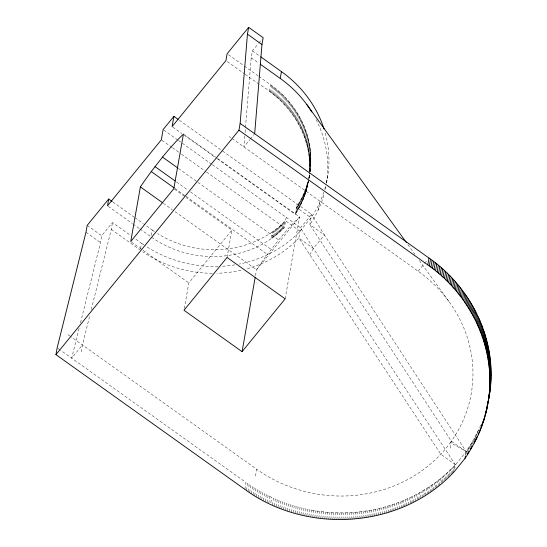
<?xml version="1.0" encoding="UTF-8"?>
<svg xmlns="http://www.w3.org/2000/svg" width="547" height="547" viewBox="0 0 547 547"><rect width="100%" height="100%" fill="white"/><g stroke="black" fill="none" stroke-linecap="round" stroke-linejoin="round"><path stroke-width="0.41" stroke-dasharray="2.73 2.05" d="M258.861 76.389L270.587 84.751C297.65 103.677 315.64 138.029 309.561 171.266C311.927 135.615 289.753 102.357 259.722 84.689M310.081 171.642L310.764 164.442M465.538 455.405L466.208 451.617L451.35 441.217L309.848 224.626A117.742 108.778 10 0 0 317.766 210.964L318.375 209.672A117.742 108.778 10 0 0 324.241 193.597M323.797 192.229A117.742 108.778 10 0 1 319.578 202.841L318.969 204.14A117.742 108.778 10 0 1 311.052 217.795L299.052 232.304A117.742 108.778 10 0 1 239.299 264.057M244.817 135.888L243.914 146.931L249.829 139.67M245.09 132.49L245.439 128.244M245.507 127.396L251.203 57.736L252.406 50.905L258.328 43.644M308.877 178.466L309.698 172.599M222.595 151.054L311.653 214.383L300.515 227.737L298.867 238.089L440.793 454.174L455.439 464.82L454.639 469.367M81.243 351.803L82.447 344.972L89.858 315.25M80.532 322.668L100.504 242.574L101.708 235.743L112.47 222.54L130.446 235.36M91.301 309.465L111.267 229.371L112.47 222.54M140.572 248.564L141.509 243.251L134.596 238.321M151.287 235.326L152.223 230.013L143.936 224.113M184.298 308.59L188.818 282.943L231.873 230.13L186.247 197.59M227.06 257.439L231.873 230.13M269.384 91.575L270.587 84.751M270.519 92.395L271.722 85.571M271.544 93.161L272.748 86.337M272.563 93.94L273.767 87.11M273.575 94.727L274.779 87.896M274.573 95.527L275.777 88.696M275.558 96.34L276.761 89.51M276.536 97.161L277.739 90.337M277.5 97.995L278.703 91.171M278.45 98.843L279.654 92.012M279.394 99.698L280.597 92.874M280.324 100.566L281.527 93.742M281.24 101.448L282.443 94.624M282.143 102.337L283.346 95.513M283.038 103.239L284.242 96.416M283.92 104.149L285.124 97.325M284.789 105.072L285.992 98.248M255.497 275.599L256.529 269.746A76.983 13.511 -54.5 0 1 267.408 254.403L278.655 239.928A76.983 13.511 -54.5 0 1 299.585 216.933L216.12 157.413M285.643 106.002L286.847 99.178M286.484 106.945L287.688 100.122M287.312 107.896L288.515 101.072M288.125 108.86L289.329 102.029M288.932 109.831L290.136 103M289.719 110.809L290.922 103.985M290.491 111.8L291.701 104.969M291.257 112.798L292.46 105.968M292.002 113.803L293.206 106.98M292.734 114.822L293.944 107.991M299.913 231.149L285.582 220.79L279.209 226.663L272.262 231.955L271.059 238.779L278.006 233.487L284.378 227.614L286.184 217.371L212.496 164.784M293.459 115.848L294.662 109.017M272.085 238.061L273.288 231.237M294.163 116.88L295.366 110.05M273.097 237.33L274.3 230.506M294.854 117.92L296.057 111.089M274.102 236.584L275.305 229.761M295.53 118.966L296.734 112.142M275.093 235.832L276.297 229.002M296.194 120.025L297.397 113.195M276.078 235.06L277.281 228.236M296.836 121.085L298.04 114.261M277.042 234.28L278.245 227.456M297.472 122.159L298.676 115.328M278.006 233.487L279.209 226.663M298.088 123.239L299.291 116.408M278.949 232.687L280.153 225.856M298.689 124.319L299.893 117.496M279.886 231.866L281.09 225.043M299.277 125.413L300.481 118.59M280.809 231.039L282.013 224.215M299.852 126.514L301.055 119.684M281.719 230.198L282.922 223.374M300.406 127.615L301.609 120.791M282.614 229.35L283.818 222.52M300.946 128.73L302.149 121.906M283.503 228.489L284.707 221.658M301.472 129.851L302.676 123.02M301.985 130.972L303.188 124.148M302.477 132.1L303.681 125.277M302.956 133.236L304.159 126.412M303.421 134.377L304.624 127.547M303.865 135.519L305.069 128.695M304.296 136.675L305.5 129.844M304.706 137.83L305.917 131M305.11 138.986L306.313 132.162M305.493 140.148L306.696 133.324M305.855 141.317L307.058 134.494M244.803 489.326L246.006 482.495L60.621 350.285M306.204 142.494L307.407 135.663M306.539 143.67L307.742 136.839M306.853 144.846L308.057 138.022M246.335 490.399L247.538 483.569L246.006 482.495M307.154 146.028L308.358 139.205M217.309 158.815L295.209 214.328L297.014 204.086M307.435 147.211L308.638 140.388M295.879 213.309L297.083 206.479L303.934 193.645L308.221 181.091C306.655 193.016 301.787 204.332 295.209 214.328M307.701 148.401L308.905 141.577M296.536 212.277L297.739 205.453M307.954 149.591L309.158 142.767M297.171 211.245L298.375 204.414M247.969 491.521L249.172 484.697L247.538 483.569M308.187 150.787L309.39 143.964M297.8 210.198L299.004 203.375M298.409 209.145L299.612 202.322M308.405 151.984L309.609 145.16M308.604 153.181L309.807 146.357M299.004 208.086L300.207 201.262M299.578 207.019L300.782 200.195M308.788 154.384L309.992 147.553M300.146 205.945L301.349 199.122M308.952 155.587L310.156 148.757M249.623 492.621L250.827 485.798L249.172 484.697M309.103 156.791L310.306 149.96M300.693 204.865L301.896 198.041M309.233 157.994L310.436 151.163M301.226 203.778L302.429 196.954M301.746 202.684L302.949 195.86M309.349 159.198L310.552 152.374M309.445 160.408L310.648 153.577M285.137 298.853L299.585 216.933L256.529 269.746L173.064 210.226M302.245 201.583L303.448 194.753M302.73 200.475L303.934 193.645M309.527 161.611L310.73 154.787M309.588 162.821L310.792 155.991M251.292 493.709L252.495 486.878L250.827 485.798M303.202 199.361L304.405 192.53M303.653 198.24L304.857 191.416M309.636 164.025L310.84 157.201M304.091 197.111L305.294 190.288M309.67 165.235L310.874 158.411M304.515 195.983L305.718 189.153M309.684 166.445L310.887 159.615M309.677 167.649L310.881 160.825M304.918 194.848L306.129 188.018M255.476 476.054L256.68 469.223L70.693 336.59M305.308 193.7L306.518 186.876M309.657 168.859L310.86 162.028M305.684 192.558L306.888 185.727M309.616 170.062L310.819 163.238M306.04 191.402L307.243 184.578M306.382 190.247L307.585 183.423M309.759 170.958L310.696 165.645M306.71 189.084L307.913 182.26M309.8 171.402L310.607 166.849M309.828 171.84L310.498 168.052M252.974 494.768L254.184 487.945L252.495 486.878M307.017 187.922L308.508 179.922M309.171 176.072L309.438 174.555M309.978 171.526L310.375 169.249M307.305 186.753L308.747 179.43M308.884 178.671L309.834 172.722M309.971 171.963L310.238 170.445M308.911 178.575L309.711 174.021M254.676 495.814L255.88 488.991L254.184 487.945M256.386 496.84L257.589 490.009L255.88 488.991M258.109 497.838L259.312 491.015L257.589 490.009M259.852 498.823L261.056 491.992L259.312 491.015M261.603 499.78L262.806 492.956L261.056 491.992M263.367 500.724L264.57 493.893L262.806 492.956M265.145 501.64L266.348 494.816L264.57 493.893M318.333 210.164L319.578 202.841M266.929 502.536L268.133 495.712L266.348 494.816M268.734 503.418L269.938 496.587L268.133 495.712M326.504 183.108L327.578 177.037M270.813 502.755L271.75 497.442L269.938 496.587M272.365 505.1L273.575 498.276L271.75 497.442M274.204 505.913L275.408 499.083L273.575 498.276M276.05 506.7L277.254 499.876L275.408 499.083M277.903 507.466L279.107 500.642L277.254 499.876M279.77 508.211L280.973 501.38L279.107 500.642M281.643 508.929L282.847 502.105L280.973 501.38M283.531 509.633L284.734 502.802L282.847 502.105M285.425 510.303L286.628 503.479L284.734 502.802M287.325 510.96L288.529 504.136L286.628 503.479M289.233 511.589L290.436 504.765L288.529 504.136M291.154 512.197L292.358 505.373L290.436 504.765M293.083 512.778L294.286 505.954L292.358 505.373M295.018 513.339L296.221 506.515L294.286 505.954M296.953 513.879L298.156 507.055L296.221 506.515M298.901 514.392L300.105 507.568L298.156 507.055M300.857 514.884L302.06 508.054L300.105 507.568M302.819 515.349L304.023 508.525L302.06 508.054M304.782 515.794L305.985 508.97L304.023 508.525M306.751 516.211L307.961 509.387L305.985 508.97M308.727 516.607L309.937 509.783L307.961 509.387M310.71 516.977L311.913 510.153L309.937 509.783M312.699 517.325L313.903 510.501C364.781 519.554 419.932 502.727 455.439 464.82L466.208 451.617L473.62 439.576L479.288 428.451M314.682 517.653L315.892 510.823M316.679 517.947L317.882 511.124M318.675 518.228L319.879 511.397M320.672 518.474L321.875 511.65M322.675 518.706L323.879 511.876M324.679 518.905L325.882 512.081M326.689 519.082L327.892 512.259M328.692 519.24L329.896 512.409M330.703 519.37L331.906 512.539M332.713 519.472L333.916 512.648M334.723 519.554L335.926 512.73M336.733 519.609L337.937 512.785M338.75 519.643L339.954 512.812M340.76 519.65L341.964 512.826M342.764 519.636L343.974 512.806M344.774 519.588L345.977 512.765M346.784 519.527L347.988 512.696M348.788 519.438L349.991 512.607M350.791 519.322L351.994 512.491M352.794 519.185L353.998 512.354M354.791 519.021L355.994 512.19M356.788 518.829L357.991 512.006M358.777 518.618L359.981 511.794M360.76 518.385L361.964 511.554M362.743 518.125L363.946 511.295M364.726 517.838L365.929 511.014M366.695 517.53L367.899 510.7M368.664 517.195L369.868 510.372M370.627 516.84L371.83 510.016M372.589 516.457L373.792 509.633M374.538 516.053L375.741 509.23M376.48 515.623L377.683 508.799M378.415 515.171L379.625 508.348M380.35 514.7L381.553 507.869M382.271 514.201L383.474 507.37M384.185 513.674L385.389 506.85M386.093 513.127L387.297 506.303M387.987 512.56L389.19 505.729M389.874 511.965L391.084 505.141M391.755 511.349L392.958 504.525M393.628 510.713L394.831 503.883M395.488 510.05L396.691 503.219M397.341 509.366L398.544 502.536M399.18 508.655L400.383 501.831M401.006 507.924L402.209 501.1M402.824 507.172L404.028 500.348M404.63 506.399L405.833 499.575M406.428 505.599L407.631 498.775M408.206 504.785L409.409 497.955M410.113 503.185L411.18 497.114M411.734 503.076L412.937 496.252M413.477 502.194L414.688 495.37M415.214 501.291L416.417 494.461M417.067 499.602L418.134 493.538M418.633 499.418L419.836 492.587M420.458 497.688L421.525 491.616M421.997 497.455L423.2 490.632M423.795 495.685L424.862 489.62M425.306 495.411L426.51 488.587M426.933 494.365L428.144 487.534M428.554 493.291L429.757 486.468M430.154 492.197L431.357 485.374M431.733 491.09L432.937 484.266M433.299 489.962L434.503 483.131M434.988 488.054L436.055 481.982M436.383 487.637L437.586 480.813M437.901 486.454L439.104 479.623M439.398 485.244L440.602 478.42M441.012 483.261L442.085 477.196M442.475 482.016L443.549 475.952M443.925 480.758L444.991 474.687M450.147 448.048L451.35 441.217A135.854 125.516 10 0 0 418.14 271.182L231.463 138.056M445.347 479.48L446.42 473.408M446.755 478.181L447.829 472.109M448.143 476.868L449.217 470.796M449.511 475.534L450.584 469.463M450.865 474.181L451.931 468.116M452.061 473.579L453.265 466.748M453.292 472.273L454.495 465.449M465.941 454.386L466.605 450.598M467.09 452.171L467.623 449.142M468.143 450.612L468.676 447.576M469.176 449.039L469.716 446.003M470.188 447.446L470.721 444.417M471.309 445.087L471.712 442.817M472.143 444.239L472.676 441.203M472.95 443.371L473.62 439.576M474.133 440.212L474.536 437.942M474.899 439.323L475.432 436.294M476.034 436.15L476.3 434.633M476.752 435.234L477.148 432.957M477.709 432.793L477.975 431.275M478.509 431.104L478.775 429.586M309.506 175.211L308.781 178.753M308.303 182.035L307.578 185.577M79.096 328.453L71.684 358.176L82.447 344.972M480.786 425.026L479.548 427.884M309.739 254.868L313.39 248.441L324.364 234.978L311.653 214.383L309.848 224.626L324.364 234.978L466.208 451.617L450.379 442.571A135.854 125.516 10 0 1 256.68 469.223M297.083 206.479L296.412 207.498L311.052 217.795M450.379 442.571L451.35 441.217M258.868 42.987L262.095 39.022M250.369 139.013L254.136 134.391M418.14 271.182L424.116 263.962M424.657 263.305L427.371 260.016M311.913 510.153L313.903 510.501M112.839 201.966L134.261 217.221M134.952 217.713L143.246 223.62M108.183 206.328L132.367 223.552M133.058 224.044L139.273 228.475M139.964 228.967L150.329 236.352M252.406 50.905L260.01 56.327M251.203 57.736L258.806 63.158M228.502 54.741L243.682 65.565M244.372 66.057L258.17 75.896M227.299 61.565L244.543 73.866M245.234 74.358L259.032 84.197M229.391 136.579L230.772 137.564M179.471 120.319L221.897 150.555M183.43 134.097L215.422 156.914M172.79 127.089L181.836 133.536M184.619 135.519L216.612 158.315M163.833 130.056L177.734 139.977M178.431 140.476L211.798 164.291M162.028 140.299L171.758 147.239M172.455 147.738L180.797 153.693M181.495 154.186L205.822 171.553M206.52 172.045L284.378 227.614M455.439 464.82L313.39 248.441L298.867 238.089A117.742 108.778 10 0 1 245.5 269.151M178.5 168.497L278.655 239.928M176.558 181.98L187.683 189.912M190.465 191.894L271.148 249.432M174.903 188.428L185.337 195.874M186.028 196.366L267.408 254.403M174.493 189.207L185.556 197.098M163.327 203.279L172.367 209.727M131.43 242.02L142.494 249.904M143.184 250.396L188.818 282.943M111.267 229.371L140.305 250.082M87.185 225.391L101.708 235.743M85.982 232.222L100.504 242.574M67.924 334.62L70.002 336.097M57.852 348.316L59.931 349.793M286.184 217.371L300.515 227.737L313.39 248.441M407.864 244.584L414.954 254.41M419.364 260.522L449.86 302.785M325.862 186.664A117.742 108.778 10 0 1 325.274 189.453M241.07 270.245A117.742 108.778 10 0 1 216.824 273.274M212.215 273.315A117.742 108.778 10 0 1 142.801 251.811M316.139 119.649A117.742 108.778 10 0 1 326.6 182.459M271.073 238.793A99.65 92.067 10 0 1 152.121 237.617M272.276 231.969A99.65 92.067 10 0 1 157.625 233.617M154.384 231.518A99.65 92.067 10 0 1 152.223 230.013M325.246 133.099A117.742 108.778 10 0 1 326.477 182.623M325.444 186.773A117.742 108.778 10 0 1 324.234 190.876M234.793 264.871A117.742 108.778 10 0 1 222.629 266.245M218.027 266.451A117.742 108.778 10 0 1 145.27 245.829M144.005 244.988A117.742 108.778 10 0 1 141.509 243.251"/><path stroke-width="0.82" d="M488.027 402.667C497.414 349.984 471.199 294.963 427.795 264.878L238.95 130.2L240.154 123.376L247.449 34.174L248.653 27.35L263.169 37.702L261.965 44.533L254.676 133.728M489.23 395.843C498.618 343.154 472.403 288.132 428.998 258.047L240.154 123.376M487.705 404.5C484.355 423.939 475.938 442.188 465.005 458.441L454.236 471.644C401.58 528.799 306.723 534.85 244.803 489.326L55.958 354.647L57.161 347.824L85.982 232.222L87.185 225.391L108.696 199.012L112.149 201.474M108.696 199.012L107.492 205.836L161.331 139.8L163.136 129.557L173.905 116.354L178.076 119.328M140.374 186.91L130.74 241.521L173.802 188.715L183.43 134.097A76.983 13.511 -54.5 0 0 162.5 157.092L151.252 171.567A76.983 13.511 -54.5 0 0 140.374 186.91L162.63 202.78M173.905 116.354L172.1 126.596L225.918 60.58L227.121 53.756L248.653 27.35M311.811 111.978A117.742 108.778 10 0 0 280.242 78.44L281.445 71.616L260.7 56.826M242.082 351.666L285.137 298.853L227.06 257.439L184.004 310.252L242.082 351.666L255.203 277.267M427.795 264.878L428.998 258.047M429.313 265.972L430.516 259.141M430.899 267.148L432.109 260.324M432.479 268.351L433.682 261.521M434.038 269.568L435.241 262.738M435.576 270.806L436.779 263.975M437.101 272.057L438.311 265.233M438.612 273.329L439.815 266.505M440.103 274.621L441.306 267.798M441.573 275.927L442.776 269.103M443.029 277.254L444.232 270.43M444.465 278.601L445.668 271.77M445.88 279.955L447.084 273.131M447.282 281.336L448.485 274.505M448.663 282.724L449.866 275.9M450.024 284.132L451.227 277.308M451.364 285.561L452.567 278.731M452.684 286.997L453.887 280.173M453.983 288.454L455.186 281.63M455.268 289.924L456.471 283.1M456.526 291.407L457.73 284.584M457.771 292.912L458.974 286.081M458.988 294.423L460.191 287.599M460.184 295.954L461.388 289.131M461.36 297.5L462.564 290.669M462.516 299.052L463.719 292.228M463.651 300.624L464.854 293.794M464.765 302.204L465.969 295.38M465.853 303.804L467.056 296.973M466.919 305.411L468.123 298.58M467.965 307.031L469.169 300.2M468.991 308.665L470.194 301.835M469.989 310.306L471.193 303.482M470.967 311.961L472.17 305.137M471.924 313.629L473.128 306.805M472.854 315.304L474.058 308.481M473.757 316.993L474.96 310.17M474.646 318.696L475.849 311.865M475.5 320.405L476.711 313.575M476.341 322.121L477.545 315.291M477.155 323.851L478.358 317.021M477.941 325.588L479.145 318.757M478.707 327.332L479.91 320.501M479.445 329.082L480.649 322.258M480.157 330.846L481.36 324.022M480.847 332.617L482.051 325.793M481.517 334.395L482.721 327.571M482.153 336.179L483.357 329.356M482.769 337.971L483.972 331.147M483.363 339.769L484.567 332.945M483.924 341.574L485.127 334.75M484.464 343.386L485.668 336.562M465.005 458.441L465.401 456.164M484.977 345.205L486.18 338.374M485.469 347.024L486.673 340.2M485.934 348.856L487.138 342.025M467.473 454.407L467.74 452.889M486.372 350.689L487.575 343.858M468.505 452.827L468.779 451.316M486.782 352.521L487.986 345.697M487.165 354.367L488.375 347.536M470.509 449.641L470.776 448.123M487.527 356.206L488.731 349.383M471.473 448.027L471.876 445.75M487.862 358.059L489.066 351.229M488.17 359.912L489.374 353.082M488.45 361.765L489.661 354.941M474.228 443.118L474.632 440.841M488.71 363.625L489.914 356.794M475.097 441.456L475.37 439.938M488.943 365.485L490.146 358.654M475.945 439.788L476.348 437.511M489.141 367.345L490.351 360.514M476.772 438.106L477.039 436.588M489.319 369.204L490.529 362.381M489.476 371.071L490.68 364.247M478.345 434.708L478.611 433.19M489.599 372.938L490.803 366.114M479.097 432.998L479.363 431.48M489.695 374.804L490.905 367.981M479.822 431.275L480.225 428.998M489.77 376.671L490.974 369.847M480.526 429.545L480.792 428.027M481.203 427.802L481.736 424.773M489.818 378.538L491.021 371.714M481.852 426.058L482.392 423.022M489.838 380.404L491.042 373.58M489.832 382.271L491.035 375.44M482.481 424.301L483.015 421.265M483.083 422.53L483.616 419.501M489.797 384.138L491.001 377.307M489.743 385.997L490.946 379.174M483.664 420.759L484.061 418.482M489.654 387.864L490.857 381.033M484.211 418.981L484.615 416.705M489.544 389.724L490.748 382.893M484.738 417.19L485.674 411.884M485.244 415.399L485.777 412.363M489.408 391.584L490.611 384.753M489.244 393.437L490.447 386.613M485.715 413.594L486.789 407.529M489.052 395.29L490.256 388.466M486.167 411.788L488.909 397.676M488.833 397.143L490.037 390.312M486.591 409.976L488.191 401.327M488.594 398.989L489.797 392.158M487.363 406.332L489.524 394.004M487.069 406.168L487.37 404.965M55.958 354.647L238.95 130.2M247.449 34.174L261.965 44.533M260.187 64.143L280.242 78.44M162.5 157.092L177.802 168.004M154.992 166.603L175.163 180.989M151.252 171.567L174.206 187.936M306.867 104.627L406.476 242.663M281.445 71.616A117.742 108.778 10 0 1 324.009 128.942"/></g></svg>
